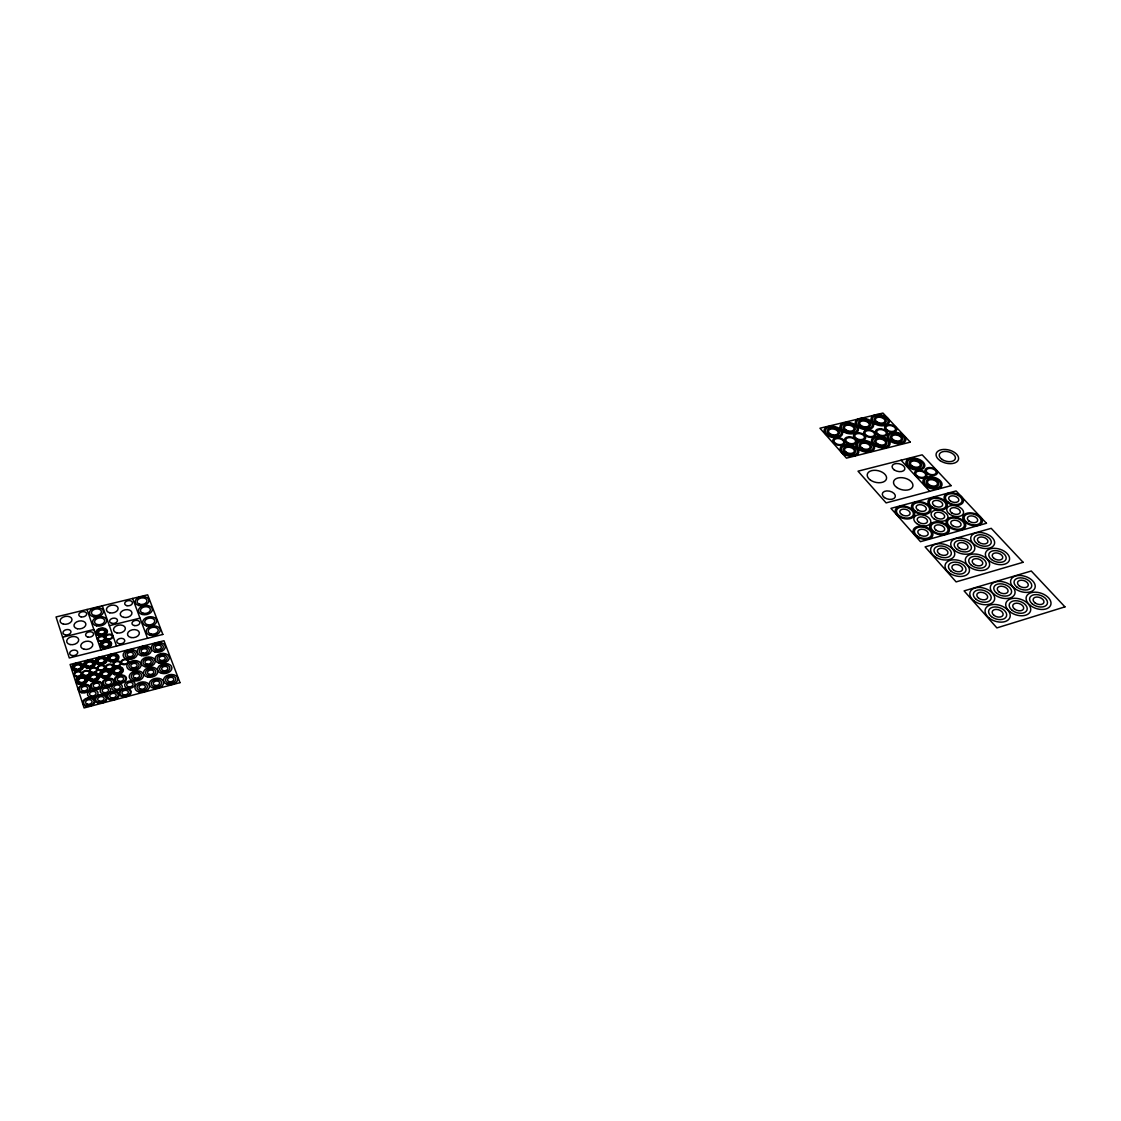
<?xml version="1.0" encoding="UTF-8"?>
<svg xmlns="http://www.w3.org/2000/svg" width="1121" height="1121" viewBox="0 0 1121 1121"><rect width="100%" height="100%" fill="white"/><g stroke="black" fill="none" stroke-linecap="round" stroke-linejoin="round"><path stroke-width="1.5" d="M62.594 637.218L93.87 629.498M109.354 625.686L139.999 618.133M901.046 460.213L929.715 491.32M132.642 598.446L147.524 638.297M102.319 605.774L116.556 646.088M87.004 609.474L100.918 650.012M1064.95 606.867L996.891 627.9L964.088 590.893L1031.278 571.009L1064.95 606.867M1023.095 562.294L956.115 581.897L925.091 546.88L991.216 528.341L1023.095 562.294M986.466 523.283L920.467 541.667L890.943 508.359L956.101 490.942L986.466 523.283M180.019 682.647L84.089 707.94L70.091 664.487L163.988 640.736L180.019 682.647M951.126 485.645L886.108 502.895L858.013 471.184L922.191 454.832L951.126 485.645M162.839 634.444L69.292 657.971L56.05 616.956L147.65 594.817L162.839 634.444M910.294 442.15L846.453 458.139L819.941 428.222L882.984 413.06L910.294 442.15M884.469 497.598A6.656 4.064 13.7 0 0 895.231 496.953A6.656 4.064 13.7 0 0 886.767 490.914A6.656 4.064 13.7 0 0 884.469 497.598M894.236 469.909A6.516 3.895 13.5 0 0 904.759 469.321A6.516 3.895 13.5 0 0 896.45 463.505A6.516 3.895 13.5 0 0 894.236 469.909M870.428 480.082A9.851 5.955 13.2 0 0 886.375 479.157A9.851 5.955 13.2 0 0 873.904 470.316A9.851 5.955 13.2 0 0 870.428 480.082M896.814 487.509A9.907 5.983 13.8 0 0 912.76 486.556A9.907 5.983 13.8 0 0 900.093 477.658A9.907 5.983 13.8 0 0 896.814 487.509M942.102 459.456A8.281 4.848 14.4 0 0 955.316 458.713A8.281 4.848 14.4 0 0 944.583 451.427A8.281 4.848 14.4 0 0 942.102 459.456M940.071 460.619A11.518 6.74 14.4 0 0 958.441 459.582A11.518 6.74 14.4 0 0 943.49 449.451A11.518 6.74 14.4 0 0 940.071 460.619M835.019 444.014A6.264 3.727 11.9 0 0 845.01 442.991A6.264 3.727 11.9 0 0 836.686 437.765A6.264 3.727 11.9 0 0 835.019 444.014M835.804 443.51A4.988 2.971 11.9 0 0 843.763 442.711A4.988 2.971 11.9 0 0 837.149 438.535A4.988 2.971 11.9 0 0 835.804 443.51M858.756 427.479A9.332 5.451 12.3 0 0 873.539 425.994A9.332 5.451 12.3 0 0 861.026 418.301A9.332 5.451 12.3 0 0 858.756 427.479M859.513 426.989A8.071 4.722 12.3 0 0 872.306 425.714A8.071 4.722 12.3 0 0 861.489 419.058A8.071 4.722 12.3 0 0 859.513 426.989M874.59 423.724A9.304 5.409 12.5 0 0 889.275 422.253A9.304 5.409 12.5 0 0 876.748 414.616A9.304 5.409 12.5 0 0 874.59 423.724M875.347 423.234A8.043 4.666 12.5 0 0 888.056 421.972A8.043 4.666 12.5 0 0 877.225 415.359A8.043 4.666 12.5 0 0 875.347 423.234M875.081 445.71A9.472 5.577 12.8 0 0 890.018 444.168A9.472 5.577 12.8 0 0 877.267 436.293A9.472 5.577 12.8 0 0 875.081 445.71M875.851 445.205A8.183 4.834 12.8 0 0 888.771 443.888A8.183 4.834 12.8 0 0 877.743 437.064A8.183 4.834 12.8 0 0 875.851 445.205M890.424 441.324A9.43 5.521 13.1 0 0 905.656 440.511A9.43 5.521 13.1 0 0 893.619 432.258A9.43 5.521 13.1 0 0 890.424 441.324M891.251 440.861A8.155 4.778 13.1 0 0 904.423 440.161A8.155 4.778 13.1 0 0 894.012 433.028A8.155 4.778 13.1 0 0 891.251 440.861M843.581 454.061A9.529 5.703 12.2 0 0 858.714 452.492A9.529 5.703 12.2 0 0 846.005 444.505A9.529 5.703 12.2 0 0 843.581 454.061M844.365 453.557A8.239 4.932 12.2 0 0 857.467 452.197A8.239 4.932 12.2 0 0 846.481 445.289A8.239 4.932 12.2 0 0 844.365 453.557M827.494 435.565A9.402 5.563 11.7 0 0 842.488 434.051A9.402 5.563 11.7 0 0 830.002 426.246A9.402 5.563 11.7 0 0 827.494 435.565M828.279 435.074A8.127 4.806 11.7 0 0 841.24 433.771A8.127 4.806 11.7 0 0 830.465 427.017A8.127 4.806 11.7 0 0 828.279 435.074M859.471 449.899A9.5 5.633 12.5 0 0 874.506 448.344A9.5 5.633 12.5 0 0 861.769 440.413A9.5 5.633 12.5 0 0 859.471 449.899M860.241 449.395A8.211 4.876 12.5 0 0 873.259 448.05A8.211 4.876 12.5 0 0 862.245 441.184A8.211 4.876 12.5 0 0 860.241 449.395M843.44 431.753A9.36 5.507 12 0 0 858.336 430.254A9.36 5.507 12 0 0 845.837 422.505A9.36 5.507 12 0 0 843.44 431.753M844.225 431.263A8.099 4.764 12 0 0 857.103 429.974A8.099 4.764 12 0 0 846.299 423.262A8.099 4.764 12 0 0 844.225 431.263M846.845 443.075A6.264 3.713 12.2 0 0 856.794 442.066A6.264 3.713 12.2 0 0 848.457 436.84A6.264 3.713 12.2 0 0 846.845 443.075M847.63 442.571A4.988 2.957 12.2 0 0 855.561 441.772A4.988 2.957 12.2 0 0 848.919 437.61A4.988 2.957 12.2 0 0 847.63 442.571M855.785 438.998A6.236 3.685 12.3 0 0 865.692 438.003A6.236 3.685 12.3 0 0 857.355 432.804A6.236 3.685 12.3 0 0 855.785 438.998M856.57 438.507A4.974 2.929 12.3 0 0 864.459 437.708A4.974 2.929 12.3 0 0 857.817 433.575A4.974 2.929 12.3 0 0 856.57 438.507M865.944 436.013A6.222 3.657 12.5 0 0 875.809 435.018A6.222 3.657 12.5 0 0 867.458 429.847A6.222 3.657 12.5 0 0 865.944 436.013M866.715 435.523A4.96 2.915 12.5 0 0 874.562 434.738A4.96 2.915 12.5 0 0 867.92 430.618A4.96 2.915 12.5 0 0 866.715 435.523M877.757 434.92A6.222 3.643 12.7 0 0 887.58 433.939A6.222 3.643 12.7 0 0 879.2 428.783A6.222 3.643 12.7 0 0 877.757 434.92M878.528 434.43A4.946 2.901 12.7 0 0 886.347 433.659A4.946 2.901 12.7 0 0 879.677 429.553A4.946 2.901 12.7 0 0 878.528 434.43M887.748 430.366A4.932 2.873 12.9 0 0 895.525 429.581A4.932 2.873 12.9 0 0 888.869 425.504A4.932 2.873 12.9 0 0 887.748 430.366M886.991 430.842A6.208 3.615 12.9 0 0 896.758 429.875A6.208 3.615 12.9 0 0 888.393 424.747A6.208 3.615 12.9 0 0 886.991 430.842M829.456 434.331A6.222 3.685 11.7 0 0 839.391 433.337A6.222 3.685 11.7 0 0 831.137 428.166A6.222 3.685 11.7 0 0 829.456 434.331M830.241 433.841A4.946 2.929 11.7 0 0 838.144 433.042A4.946 2.929 11.7 0 0 831.586 428.937A4.946 2.929 11.7 0 0 830.241 433.841M845.388 430.52A6.208 3.643 12 0 0 855.253 429.539A6.208 3.643 12 0 0 846.986 424.397A6.208 3.643 12 0 0 845.388 430.52M846.159 430.03A4.932 2.901 12 0 0 854.02 429.259A4.932 2.901 12 0 0 847.434 425.167A4.932 2.901 12 0 0 846.159 430.03M860.662 426.26A6.18 3.615 12.3 0 0 870.471 425.293A6.18 3.615 12.3 0 0 862.189 420.193A6.18 3.615 12.3 0 0 860.662 426.26M861.432 425.77A4.918 2.873 12.3 0 0 869.237 425.013A4.918 2.873 12.3 0 0 862.652 420.95A4.918 2.873 12.3 0 0 861.432 425.77M876.482 422.505A6.166 3.573 12.5 0 0 886.221 421.552A6.166 3.573 12.5 0 0 877.925 416.48A6.166 3.573 12.5 0 0 876.482 422.505M877.239 422.028A4.904 2.845 12.5 0 0 884.987 421.272A4.904 2.845 12.5 0 0 878.388 417.236A4.904 2.845 12.5 0 0 877.239 422.028M892.498 440.189A6.25 3.657 13.1 0 0 902.587 439.656A6.25 3.657 13.1 0 0 894.614 434.191A6.25 3.657 13.1 0 0 892.498 440.189M893.325 439.74A4.974 2.915 13.1 0 0 901.354 439.32A4.974 2.915 13.1 0 0 895.02 434.962A4.974 2.915 13.1 0 0 893.325 439.74M877 444.462A6.264 3.699 12.8 0 0 886.893 443.454A6.264 3.699 12.8 0 0 878.472 438.227A6.264 3.699 12.8 0 0 877 444.462M877.771 443.958A4.988 2.943 12.8 0 0 885.646 443.159A4.988 2.943 12.8 0 0 878.948 438.998A4.988 2.943 12.8 0 0 877.771 443.958M861.418 448.638A6.292 3.741 12.5 0 0 871.381 447.615A6.292 3.741 12.5 0 0 862.96 442.361A6.292 3.741 12.5 0 0 861.418 448.638M862.189 448.134A5.002 2.971 12.5 0 0 870.12 447.321A5.002 2.971 12.5 0 0 863.422 443.131A5.002 2.971 12.5 0 0 862.189 448.134M845.542 452.8A6.306 3.769 12.2 0 0 855.575 451.763A6.306 3.769 12.2 0 0 847.168 446.466A6.306 3.769 12.2 0 0 845.542 452.8M846.341 452.281A5.016 2.999 12.2 0 0 854.328 451.469A5.016 2.999 12.2 0 0 847.63 447.251A5.016 2.999 12.2 0 0 846.341 452.281M909.986 467.079A8.323 4.946 13.8 0 0 923.368 466.322A8.323 4.946 13.8 0 0 912.69 458.937A8.323 4.946 13.8 0 0 909.986 467.079M909.159 467.555A9.627 5.717 13.8 0 0 924.629 466.672A9.627 5.717 13.8 0 0 912.27 458.139A9.627 5.717 13.8 0 0 909.159 467.555M927.081 485.954A8.45 5.059 14.4 0 0 940.603 485.155A8.45 5.059 14.4 0 0 929.701 477.588A8.45 5.059 14.4 0 0 927.081 485.954M926.254 486.444A9.767 5.843 14.4 0 0 941.878 485.519A9.767 5.843 14.4 0 0 929.267 476.761A9.767 5.843 14.4 0 0 926.254 486.444M911.233 466.378A6.376 3.783 13.8 0 0 921.49 465.804A6.376 3.783 13.8 0 0 913.321 460.142A6.376 3.783 13.8 0 0 911.233 466.378M912.074 465.902A5.073 3.013 13.8 0 0 920.229 465.453A5.073 3.013 13.8 0 0 913.727 460.941A5.073 3.013 13.8 0 0 912.074 465.902M928.342 485.225A6.474 3.867 14.4 0 0 938.697 484.622A6.474 3.867 14.4 0 0 930.36 478.821A6.474 3.867 14.4 0 0 928.342 485.225M929.183 484.748A5.143 3.083 14.4 0 0 937.422 484.272A5.143 3.083 14.4 0 0 930.794 479.648A5.143 3.083 14.4 0 0 929.183 484.748M916.6 476.565A6.432 3.839 14.1 0 0 926.913 475.977A6.432 3.839 14.1 0 0 918.66 470.231A6.432 3.839 14.1 0 0 916.6 476.565M917.44 476.089A5.115 3.055 14.1 0 0 925.652 475.612A5.115 3.055 14.1 0 0 919.094 471.044A5.115 3.055 14.1 0 0 917.44 476.089M927.123 473.819A6.418 3.811 14.3 0 0 937.394 473.244A6.418 3.811 14.3 0 0 929.127 467.527A6.418 3.811 14.3 0 0 927.123 473.819M927.95 473.342A5.101 3.027 14.3 0 0 936.133 472.88A5.101 3.027 14.3 0 0 929.561 468.34A5.101 3.027 14.3 0 0 927.95 473.342M899.378 515.744A8.632 5.311 14.3 0 0 913.265 514.875A8.632 5.311 14.3 0 0 902.237 506.972A8.632 5.311 14.3 0 0 899.378 515.744M898.51 516.263A9.991 6.151 14.3 0 0 914.568 515.24A9.991 6.151 14.3 0 0 901.802 506.117A9.991 6.151 14.3 0 0 898.51 516.263M915.675 511.232A8.604 5.255 14.6 0 0 929.491 510.377A8.604 5.255 14.6 0 0 918.421 502.544A8.604 5.255 14.6 0 0 915.675 511.232M914.82 511.737A9.949 6.081 14.6 0 0 930.78 510.742A9.949 6.081 14.6 0 0 917.987 501.69A9.949 6.081 14.6 0 0 914.82 511.737M932.168 506.902A8.59 5.199 14.9 0 0 945.886 506.047A8.59 5.199 14.9 0 0 934.788 498.27A8.59 5.199 14.9 0 0 932.168 506.902M931.327 507.407A9.921 6.025 14.9 0 0 947.175 506.412A9.921 6.025 14.9 0 0 934.354 497.416A9.921 6.025 14.9 0 0 931.327 507.407M948.38 502.278A8.562 5.143 15.1 0 0 962 501.437A8.562 5.143 15.1 0 0 950.888 493.716A8.562 5.143 15.1 0 0 948.38 502.278M947.539 502.769A9.893 5.955 15.1 0 0 963.289 501.802A9.893 5.955 15.1 0 0 950.426 492.876A9.893 5.955 15.1 0 0 947.539 502.769M901.55 514.469A5.269 3.237 14.3 0 0 910.028 513.95A5.269 3.237 14.3 0 0 903.302 509.13A5.269 3.237 14.3 0 0 901.55 514.469M917.833 509.971A5.241 3.209 14.6 0 0 926.24 509.452A5.241 3.209 14.6 0 0 919.514 504.674A5.241 3.209 14.6 0 0 917.833 509.971M934.283 505.641A5.227 3.167 14.9 0 0 942.649 505.137A5.227 3.167 14.9 0 0 935.895 500.386A5.227 3.167 14.9 0 0 934.283 505.641M950.468 501.031A5.213 3.139 15.1 0 0 958.777 500.541A5.213 3.139 15.1 0 0 952.009 495.818A5.213 3.139 15.1 0 0 950.468 501.031M918.94 522.274A5.297 3.265 14.8 0 0 927.431 521.741A5.297 3.265 14.8 0 0 920.635 516.893A5.297 3.265 14.8 0 0 918.94 522.274M916.768 523.563A8.688 5.353 14.8 0 0 930.696 522.68A8.688 5.353 14.8 0 0 919.542 514.707A8.688 5.353 14.8 0 0 916.768 523.563M936.161 517.566A5.283 3.223 15.1 0 0 944.597 517.047A5.283 3.223 15.1 0 0 937.787 512.227A5.283 3.223 15.1 0 0 936.161 517.566M934.031 518.841A8.66 5.297 15.1 0 0 947.862 517.972A8.66 5.297 15.1 0 0 936.666 510.069A8.66 5.297 15.1 0 0 934.031 518.841M951.841 512.956A5.269 3.195 15.3 0 0 960.207 512.437A5.269 3.195 15.3 0 0 953.382 507.645A5.269 3.195 15.3 0 0 951.841 512.956M949.725 514.217A8.632 5.241 15.3 0 0 963.457 513.348A8.632 5.241 15.3 0 0 952.247 505.501A8.632 5.241 15.3 0 0 949.725 514.217M917.398 536.048A8.772 5.437 15 0 0 931.439 535.137A8.772 5.437 15 0 0 920.173 527.038A8.772 5.437 15 0 0 917.398 536.048M916.53 536.581A10.145 6.292 15 0 0 932.756 535.516A10.145 6.292 15 0 0 919.724 526.155A10.145 6.292 15 0 0 916.53 536.581M933.989 531.564A8.744 5.381 15.3 0 0 947.946 530.667A8.744 5.381 15.3 0 0 936.652 522.624A8.744 5.381 15.3 0 0 933.989 531.564M933.134 532.097A10.117 6.222 15.3 0 0 949.263 531.032A10.117 6.222 15.3 0 0 936.203 521.755A10.117 6.222 15.3 0 0 933.134 532.097M950.44 526.898A8.716 5.325 15.6 0 0 964.298 526.001A8.716 5.325 15.6 0 0 952.976 518.028A8.716 5.325 15.6 0 0 950.44 526.898M949.599 527.416A10.075 6.166 15.6 0 0 965.615 526.38A10.075 6.166 15.6 0 0 952.528 517.159A10.075 6.166 15.6 0 0 949.599 527.416M966.694 522.19A8.688 5.269 15.8 0 0 980.791 522.008A8.688 5.269 15.8 0 0 970.141 513.698A8.688 5.269 15.8 0 0 966.694 522.19M965.784 522.652A10.047 6.095 15.8 0 0 982.08 522.428A10.047 6.095 15.8 0 0 969.763 512.829A10.047 6.095 15.8 0 0 965.784 522.652M919.584 534.745A5.339 3.321 15 0 0 928.146 534.185A5.339 3.321 15 0 0 921.28 529.252A5.339 3.321 15 0 0 919.584 534.745M936.147 530.261A5.325 3.279 15.3 0 0 944.653 529.729A5.325 3.279 15.3 0 0 937.787 524.824A5.325 3.279 15.3 0 0 936.147 530.261M952.57 525.609A5.311 3.251 15.6 0 0 961.019 525.076A5.311 3.251 15.6 0 0 954.125 520.214A5.311 3.251 15.6 0 0 952.57 525.609M968.978 521.041A5.297 3.209 15.8 0 0 977.568 520.943A5.297 3.209 15.8 0 0 971.08 515.87A5.297 3.209 15.8 0 0 968.978 521.041M937.058 555.231A8.898 5.563 15.8 0 0 951.225 554.264A8.898 5.563 15.8 0 0 939.734 545.983A8.898 5.563 15.8 0 0 937.058 555.231M934.872 556.591A12.373 7.735 15.8 0 0 954.574 555.231A12.373 7.735 15.8 0 0 938.571 543.727A12.373 7.735 15.8 0 0 934.872 556.591M954.475 550.369A12.331 7.623 16.1 0 0 974.485 550.033A12.331 7.623 16.1 0 0 959.422 538.066A12.331 7.623 16.1 0 0 954.475 550.369M956.802 549.15A8.87 5.493 16.1 0 0 971.192 548.926A8.87 5.493 16.1 0 0 960.375 540.322A8.87 5.493 16.1 0 0 956.802 549.15M974.485 544.694A12.289 7.525 16.4 0 0 994.341 544.358A12.289 7.525 16.4 0 0 979.222 532.517A12.289 7.525 16.4 0 0 974.485 544.694M976.769 543.489A8.842 5.409 16.4 0 0 991.062 543.265A8.842 5.409 16.4 0 0 980.202 534.745A8.842 5.409 16.4 0 0 976.769 543.489M951.14 571.248A9.01 5.661 16.4 0 0 965.77 570.981A9.01 5.661 16.4 0 0 954.812 562.111A9.01 5.661 16.4 0 0 951.14 571.248M948.772 572.495A12.527 7.875 16.4 0 0 969.105 572.102A12.527 7.875 16.4 0 0 953.845 559.799A12.527 7.875 16.4 0 0 948.772 572.495M969.133 566.609A12.485 7.763 16.7 0 0 989.311 566.231A12.485 7.763 16.7 0 0 973.995 554.026A12.485 7.763 16.7 0 0 969.133 566.609M971.459 565.362A8.982 5.591 16.7 0 0 985.99 565.11A8.982 5.591 16.7 0 0 974.99 556.324A8.982 5.591 16.7 0 0 971.459 565.362M989.254 560.78A12.443 7.665 17 0 0 1009.292 560.416A12.443 7.665 17 0 0 993.921 548.323A12.443 7.665 17 0 0 989.254 560.78M991.567 559.547A8.94 5.507 17 0 0 1005.971 559.309A8.94 5.507 17 0 0 994.93 550.607A8.94 5.507 17 0 0 991.567 559.547M939.244 553.886A5.423 3.391 15.8 0 0 947.89 553.312A5.423 3.391 15.8 0 0 940.883 548.253A5.423 3.391 15.8 0 0 939.244 553.886M979.067 542.298A5.381 3.293 16.4 0 0 987.783 542.172A5.381 3.293 16.4 0 0 981.183 536.973A5.381 3.293 16.4 0 0 979.067 542.298M953.509 570A5.493 3.447 16.4 0 0 962.435 569.846A5.493 3.447 16.4 0 0 955.765 564.452A5.493 3.447 16.4 0 0 953.509 570M973.799 564.129A5.465 3.405 16.7 0 0 982.655 563.989A5.465 3.405 16.7 0 0 975.957 558.636A5.465 3.405 16.7 0 0 973.799 564.129M993.865 558.328A5.451 3.363 17 0 0 1002.65 558.188A5.451 3.363 17 0 0 995.938 552.891A5.451 3.363 17 0 0 993.865 558.328M959.128 547.959A5.409 3.349 16.1 0 0 967.899 547.819A5.409 3.349 16.1 0 0 961.328 542.578A5.409 3.349 16.1 0 0 959.128 547.959M976.111 599.329A9.206 5.843 17.4 0 0 990.964 599.02A9.206 5.843 17.4 0 0 979.67 589.856A9.206 5.843 17.4 0 0 976.111 599.329M973.729 600.632A12.793 8.113 17.4 0 0 994.369 600.183A12.793 8.113 17.4 0 0 978.661 587.46A12.793 8.113 17.4 0 0 973.729 600.632M994.299 594.48A12.751 8.001 17.7 0 0 1014.785 594.046A12.751 8.001 17.7 0 0 999.007 581.435A12.751 8.001 17.7 0 0 994.299 594.48M996.639 593.191A9.164 5.759 17.7 0 0 1011.38 592.883A9.164 5.759 17.7 0 0 1000.058 583.803A9.164 5.759 17.7 0 0 996.639 593.191M1014.631 588.385A12.709 7.889 18 0 0 1034.963 587.965A12.709 7.889 18 0 0 1019.129 575.479A12.709 7.889 18 0 0 1014.631 588.385M1016.943 587.11A9.136 5.675 18 0 0 1031.572 586.829A9.136 5.675 18 0 0 1020.194 577.833A9.136 5.675 18 0 0 1016.943 587.11M991.468 616.62A9.318 5.941 18.1 0 0 1006.462 616.284A9.318 5.941 18.1 0 0 994.972 606.937A9.318 5.941 18.1 0 0 991.468 616.62M989.086 617.965A12.962 8.267 18.1 0 0 1009.923 617.475A12.962 8.267 18.1 0 0 993.921 604.471A12.962 8.267 18.1 0 0 989.086 617.965M1009.783 611.632A12.92 8.155 18.4 0 0 1030.451 611.169A12.92 8.155 18.4 0 0 1014.393 598.292A12.92 8.155 18.4 0 0 1009.783 611.632M1012.137 610.314A9.29 5.857 18.4 0 0 1027.004 609.992A9.29 5.857 18.4 0 0 1015.486 600.716A9.29 5.857 18.4 0 0 1012.137 610.314M1029.596 604.85A12.877 8.043 18.6 0 0 1050.545 605.466A12.877 8.043 18.6 0 0 1035.496 592.182A12.877 8.043 18.6 0 0 1029.596 604.85M1032.091 603.687A9.262 5.787 18.6 0 0 1047.168 604.149A9.262 5.787 18.6 0 0 1036.365 594.578A9.262 5.787 18.6 0 0 1032.091 603.687M978.493 598.039A5.605 3.559 17.4 0 0 987.545 597.857A5.605 3.559 17.4 0 0 980.679 592.266A5.605 3.559 17.4 0 0 978.493 598.039M1019.255 585.849A5.563 3.461 18 0 0 1028.181 585.68A5.563 3.461 18 0 0 1021.259 580.188A5.563 3.461 18 0 0 1019.255 585.849M993.879 615.289A5.675 3.629 18.1 0 0 1003.015 615.107A5.675 3.629 18.1 0 0 996.023 609.39A5.675 3.629 18.1 0 0 993.879 615.289M1014.505 608.997A5.661 3.573 18.4 0 0 1023.571 608.815A5.661 3.573 18.4 0 0 1016.551 603.154A5.661 3.573 18.4 0 0 1014.505 608.997M1034.893 602.776A5.647 3.517 18.6 0 0 1043.889 602.594A5.647 3.517 18.6 0 0 1036.841 597.003A5.647 3.517 18.6 0 0 1034.893 602.776M998.993 591.902A5.591 3.503 17.7 0 0 1007.975 591.734A5.591 3.503 17.7 0 0 1001.095 586.199A5.591 3.503 17.7 0 0 998.993 591.902M71.926 655.533A4.092 2.732 -10.8 0 0 77.741 652.254A4.092 2.732 -10.8 0 0 71.436 650.811A4.092 2.732 -10.8 0 0 71.926 655.533M87.872 637.064A4.036 2.676 -10 0 0 93.575 633.869A4.036 2.676 -10 0 0 87.34 632.454A4.036 2.676 -10 0 0 87.872 637.064M70.062 644.547A6.095 4.036 -10.6 0 0 78.722 639.699A6.095 4.036 -10.6 0 0 69.32 637.583A6.095 4.036 -10.6 0 0 70.062 644.547M84.173 649.269A6.095 4.064 -10.3 0 0 92.805 644.393A6.095 4.064 -10.3 0 0 83.374 642.263A6.095 4.064 -10.3 0 0 84.173 649.269M99.433 635.313A5.129 3.419 -9.7 0 0 106.677 631.235A5.129 3.419 -9.7 0 0 98.69 629.442A5.129 3.419 -9.7 0 0 99.433 635.313M99.082 635.831A5.941 3.952 -9.7 0 0 107.462 631.109A5.941 3.952 -9.7 0 0 98.242 629.035A5.941 3.952 -9.7 0 0 99.082 635.831M103.524 647.784A5.171 3.461 -9.9 0 0 110.811 643.636A5.171 3.461 -9.9 0 0 102.768 641.815A5.171 3.461 -9.9 0 0 103.524 647.784M103.174 648.302A5.983 4.008 -9.9 0 0 111.61 643.51A5.983 4.008 -9.9 0 0 102.305 641.408A5.983 4.008 -9.9 0 0 103.174 648.302M99.937 634.528A3.938 2.62 -9.7 0 0 105.486 631.403A3.938 2.62 -9.7 0 0 99.377 630.03A3.938 2.62 -9.7 0 0 99.937 634.528M100.273 634.01A3.125 2.088 -9.7 0 0 104.701 631.529A3.125 2.088 -9.7 0 0 99.839 630.436A3.125 2.088 -9.7 0 0 100.273 634.01M104.029 646.985A3.966 2.648 -9.9 0 0 109.62 643.804A3.966 2.648 -9.9 0 0 103.454 642.417A3.966 2.648 -9.9 0 0 104.029 646.985M104.379 646.453A3.153 2.116 -9.9 0 0 108.821 643.93A3.153 2.116 -9.9 0 0 103.917 642.823A3.153 2.116 -9.9 0 0 104.379 646.453M99.685 641.31A3.952 2.634 -9.8 0 0 105.262 638.157A3.952 2.634 -9.8 0 0 99.124 636.77A3.952 2.634 -9.8 0 0 99.685 641.31M100.035 640.778A3.139 2.102 -9.8 0 0 104.463 638.269A3.139 2.102 -9.8 0 0 99.587 637.176A3.139 2.102 -9.8 0 0 100.035 640.778M107.378 639.39A3.938 2.634 -9.6 0 0 112.927 636.252A3.938 2.634 -9.6 0 0 106.789 634.864A3.938 2.634 -9.6 0 0 107.378 639.39M107.714 638.858A3.139 2.088 -9.6 0 0 112.128 636.364A3.139 2.088 -9.6 0 0 107.252 635.271A3.139 2.088 -9.6 0 0 107.714 638.858M76.144 676.706A4.064 2.746 -11.2 0 0 81.917 673.399A4.064 2.746 -11.2 0 0 75.639 671.955A4.064 2.746 -11.2 0 0 76.144 676.706M76.508 676.159A3.237 2.186 -11.2 0 0 81.09 673.525A3.237 2.186 -11.2 0 0 76.102 672.376A3.237 2.186 -11.2 0 0 76.508 676.159M98.634 664.725A6.053 4.092 -10.4 0 0 107.168 659.821A6.053 4.092 -10.4 0 0 97.779 657.691A6.053 4.092 -10.4 0 0 98.634 664.725M98.984 664.192A5.227 3.531 -10.4 0 0 106.355 659.947A5.227 3.531 -10.4 0 0 98.242 658.111A5.227 3.531 -10.4 0 0 98.984 664.192M110.545 661.754A6.025 4.078 -10 0 0 119.008 656.878A6.025 4.078 -10 0 0 109.634 654.748A6.025 4.078 -10 0 0 110.545 661.754M110.881 661.222A5.213 3.531 -10 0 0 118.209 656.99A5.213 3.531 -10 0 0 110.096 655.154A5.213 3.531 -10 0 0 110.881 661.222M102.88 677.883A6.095 4.148 -10.6 0 0 111.455 672.894A6.095 4.148 -10.6 0 0 101.997 670.736A6.095 4.148 -10.6 0 0 102.88 677.883M103.23 677.336A5.269 3.587 -10.6 0 0 110.643 673.02A5.269 3.587 -10.6 0 0 102.459 671.157A5.269 3.587 -10.6 0 0 103.23 677.336M114.846 674.73A6.067 4.134 -10.2 0 0 123.366 669.755A6.067 4.134 -10.2 0 0 113.922 667.612A6.067 4.134 -10.2 0 0 114.846 674.73M115.197 674.169A5.241 3.573 -10.2 0 0 122.567 669.882A5.241 3.573 -10.2 0 0 114.384 668.018A5.241 3.573 -10.2 0 0 115.197 674.169M79.087 684.342A6.151 4.176 -11.3 0 0 87.802 679.298A6.151 4.176 -11.3 0 0 78.302 677.126A6.151 4.176 -11.3 0 0 79.087 684.342M79.451 683.796A5.325 3.615 -11.3 0 0 86.99 679.424A5.325 3.615 -11.3 0 0 78.764 677.546A5.325 3.615 -11.3 0 0 79.451 683.796M75.009 671.073A6.109 4.12 -11.1 0 0 83.669 666.112A6.109 4.12 -11.1 0 0 74.238 663.968A6.109 4.12 -11.1 0 0 75.009 671.073M75.359 670.526A5.283 3.559 -11.1 0 0 82.856 666.238A5.283 3.559 -11.1 0 0 74.701 664.375A5.283 3.559 -11.1 0 0 75.359 670.526M91.053 681.134A6.123 4.162 -10.9 0 0 99.699 676.103A6.123 4.162 -10.9 0 0 90.212 673.945A6.123 4.162 -10.9 0 0 91.053 681.134M91.404 680.573A5.297 3.601 -10.9 0 0 98.886 676.229A5.297 3.601 -10.9 0 0 90.675 674.366A5.297 3.601 -10.9 0 0 91.404 680.573M86.934 668.06A6.081 4.106 -10.7 0 0 95.537 663.128A6.081 4.106 -10.7 0 0 86.121 660.998A6.081 4.106 -10.7 0 0 86.934 668.06M87.284 667.527A5.255 3.545 -10.7 0 0 94.725 663.254A5.255 3.545 -10.7 0 0 86.583 661.404A5.255 3.545 -10.7 0 0 87.284 667.527M84.285 675.879A4.05 2.746 -11 0 0 90.03 672.572A4.05 2.746 -11 0 0 83.767 671.143A4.05 2.746 -11 0 0 84.285 675.879M84.65 675.332A3.223 2.186 -11 0 0 89.218 672.698A3.223 2.186 -11 0 0 84.229 671.563A3.223 2.186 -11 0 0 84.65 675.332M91.67 672.796A4.036 2.732 -10.8 0 0 97.373 669.503A4.036 2.732 -10.8 0 0 91.123 668.074A4.036 2.732 -10.8 0 0 91.67 672.796M92.02 672.25A3.209 2.172 -10.8 0 0 96.56 669.629A3.209 2.172 -10.8 0 0 91.586 668.494A3.209 2.172 -10.8 0 0 92.02 672.25M99.475 670.47A4.022 2.732 -10.5 0 0 105.15 667.191A4.022 2.732 -10.5 0 0 98.914 665.776A4.022 2.732 -10.5 0 0 99.475 670.47M99.825 669.924A3.209 2.172 -10.5 0 0 104.337 667.317A3.209 2.172 -10.5 0 0 99.377 666.182A3.209 2.172 -10.5 0 0 99.825 669.924M107.7 669.531A4.008 2.732 -10.3 0 0 113.361 666.266A4.008 2.732 -10.3 0 0 107.112 664.837A4.008 2.732 -10.3 0 0 107.7 669.531M108.05 668.985A3.195 2.172 -10.3 0 0 112.548 666.378A3.195 2.172 -10.3 0 0 107.588 665.257A3.195 2.172 -10.3 0 0 108.05 668.985M115.673 665.874A3.181 2.158 -10 0 0 120.143 663.282A3.181 2.158 -10 0 0 115.197 662.161A3.181 2.158 -10 0 0 115.673 665.874M115.337 666.42A3.994 2.718 -10 0 0 120.956 663.156A3.994 2.718 -10 0 0 114.72 661.74A3.994 2.718 -10 0 0 115.337 666.42M75.892 669.699A4.05 2.718 -11.1 0 0 81.637 666.42A4.05 2.718 -11.1 0 0 75.401 664.991A4.05 2.718 -11.1 0 0 75.892 669.699M76.256 669.153A3.223 2.172 -11.1 0 0 80.824 666.547A3.223 2.172 -11.1 0 0 75.85 665.412A3.223 2.172 -11.1 0 0 76.256 669.153M87.816 666.715A4.022 2.718 -10.7 0 0 93.505 663.45A4.022 2.718 -10.7 0 0 87.284 662.021A4.022 2.718 -10.7 0 0 87.816 666.715M88.167 666.168A3.209 2.158 -10.7 0 0 92.693 663.576A3.209 2.158 -10.7 0 0 87.732 662.441A3.209 2.158 -10.7 0 0 88.167 666.168M99.503 663.38A4.008 2.704 -10.4 0 0 105.15 660.129A4.008 2.704 -10.4 0 0 98.928 658.714A4.008 2.704 -10.4 0 0 99.503 663.38M99.839 662.833A3.195 2.158 -10.4 0 0 104.337 660.255A3.195 2.158 -10.4 0 0 99.391 659.134A3.195 2.158 -10.4 0 0 99.839 662.833M111.385 660.409A3.98 2.704 -10 0 0 117.004 657.186A3.98 2.704 -10 0 0 110.797 655.771A3.98 2.704 -10 0 0 111.385 660.409M111.736 659.877A3.167 2.144 -10 0 0 116.192 657.298A3.167 2.144 -10 0 0 111.259 656.177A3.167 2.144 -10 0 0 111.736 659.877M115.701 673.357A4.022 2.746 -10.2 0 0 121.348 670.064A4.022 2.746 -10.2 0 0 115.099 668.648A4.022 2.746 -10.2 0 0 115.701 673.357M116.052 672.81A3.195 2.186 -10.2 0 0 120.536 670.19A3.195 2.186 -10.2 0 0 115.561 669.055A3.195 2.186 -10.2 0 0 116.052 672.81M103.749 676.509A4.036 2.746 -10.6 0 0 109.438 673.217A4.036 2.746 -10.6 0 0 103.16 671.773A4.036 2.746 -10.6 0 0 103.749 676.509M104.085 675.963A3.209 2.186 -10.6 0 0 108.625 673.343A3.209 2.186 -10.6 0 0 103.636 672.194A3.209 2.186 -10.6 0 0 104.085 675.963M91.936 679.746A4.05 2.76 -10.9 0 0 97.667 676.425A4.05 2.76 -10.9 0 0 91.376 674.996A4.05 2.76 -10.9 0 0 91.936 679.746M92.286 679.2A3.223 2.2 -10.9 0 0 96.84 676.552A3.223 2.2 -10.9 0 0 91.852 675.417A3.223 2.2 -10.9 0 0 92.286 679.2M79.983 682.955A4.078 2.774 -11.3 0 0 85.757 679.62A4.078 2.774 -11.3 0 0 79.465 678.177A4.078 2.774 -11.3 0 0 79.983 682.955M80.334 682.409A3.251 2.2 -11.3 0 0 84.944 679.746A3.251 2.2 -11.3 0 0 79.927 678.597A3.251 2.2 -11.3 0 0 80.334 682.409M82.169 692.189A5.353 3.657 -11.4 0 0 89.736 687.79A5.353 3.657 -11.4 0 0 81.483 685.898A5.353 3.657 -11.4 0 0 82.169 692.189M81.819 692.75A6.18 4.218 -11.4 0 0 90.563 687.649A6.18 4.218 -11.4 0 0 81.006 685.463A6.18 4.218 -11.4 0 0 81.819 692.75M94.15 689.009A5.325 3.643 -11.1 0 0 101.661 684.623A5.325 3.643 -11.1 0 0 93.421 682.745A5.325 3.643 -11.1 0 0 94.15 689.009M93.8 689.569A6.151 4.204 -11.1 0 0 102.473 684.497A6.151 4.204 -11.1 0 0 92.945 682.325A6.151 4.204 -11.1 0 0 93.8 689.569M106.229 685.94A5.297 3.629 -10.7 0 0 113.683 681.582A5.297 3.629 -10.7 0 0 105.444 679.704A5.297 3.629 -10.7 0 0 106.229 685.94M105.878 686.5A6.123 4.19 -10.7 0 0 114.496 681.442A6.123 4.19 -10.7 0 0 104.968 679.284A6.123 4.19 -10.7 0 0 105.878 686.5M118.266 682.661A5.269 3.615 -10.3 0 0 125.664 678.331A5.269 3.615 -10.3 0 0 117.453 676.453A5.269 3.615 -10.3 0 0 118.266 682.661M117.929 683.221A6.095 4.176 -10.3 0 0 126.477 678.191A6.095 4.176 -10.3 0 0 116.976 676.033A6.095 4.176 -10.3 0 0 117.929 683.221M83.066 690.788A3.265 2.228 -11.4 0 0 87.69 688.112A3.265 2.228 -11.4 0 0 82.646 686.949A3.265 2.228 -11.4 0 0 83.066 690.788M95.033 687.621A3.237 2.214 -11.1 0 0 99.615 684.945A3.237 2.214 -11.1 0 0 94.584 683.796A3.237 2.214 -11.1 0 0 95.033 687.621M107.098 684.553A3.223 2.214 -10.7 0 0 111.638 681.89A3.223 2.214 -10.7 0 0 106.621 680.755A3.223 2.214 -10.7 0 0 107.098 684.553M119.12 681.288A3.209 2.2 -10.3 0 0 123.632 678.639A3.209 2.2 -10.3 0 0 118.63 677.504A3.209 2.2 -10.3 0 0 119.12 681.288M91.39 695.889A3.265 2.242 -11.4 0 0 96 693.184A3.265 2.242 -11.4 0 0 90.955 692.021A3.265 2.242 -11.4 0 0 91.39 695.889M90.493 697.29A5.353 3.671 -11.4 0 0 98.059 692.848A5.353 3.671 -11.4 0 0 89.778 690.956A5.353 3.671 -11.4 0 0 90.493 697.29M104.029 692.582A3.251 2.228 -11 0 0 108.597 689.891A3.251 2.228 -11 0 0 103.566 688.742A3.251 2.228 -11 0 0 104.029 692.582M103.146 693.983A5.325 3.657 -11 0 0 110.657 689.569A5.325 3.657 -11 0 0 102.375 687.677A5.325 3.657 -11 0 0 103.146 693.983M115.687 689.331A3.237 2.228 -10.6 0 0 120.227 686.655A3.237 2.228 -10.6 0 0 115.197 685.506A3.237 2.228 -10.6 0 0 115.687 689.331M114.818 690.732A5.297 3.657 -10.6 0 0 122.273 686.332A5.297 3.657 -10.6 0 0 114.006 684.455A5.297 3.657 -10.6 0 0 114.818 690.732M86.527 705.613A5.395 3.713 -11.7 0 0 94.136 701.129A5.395 3.713 -11.7 0 0 85.813 699.21A5.395 3.713 -11.7 0 0 86.527 705.613M86.163 706.188A6.236 4.288 -11.7 0 0 94.963 701.003A6.236 4.288 -11.7 0 0 85.336 698.789A6.236 4.288 -11.7 0 0 86.163 706.188M98.62 702.489A5.367 3.699 -11.3 0 0 106.173 698.033A5.367 3.699 -11.3 0 0 97.863 696.127A5.367 3.699 -11.3 0 0 98.62 702.489M98.27 703.063A6.194 4.274 -11.3 0 0 106.999 697.907A6.194 4.274 -11.3 0 0 97.387 695.693A6.194 4.274 -11.3 0 0 98.27 703.063M110.727 699.238A5.339 3.685 -10.9 0 0 118.223 694.796A5.339 3.685 -10.9 0 0 109.928 692.904A5.339 3.685 -10.9 0 0 110.727 699.238M110.39 699.798A6.166 4.26 -10.9 0 0 119.05 694.67A6.166 4.26 -10.9 0 0 109.452 692.47A6.166 4.26 -10.9 0 0 110.39 699.798M122.946 696.169A5.311 3.671 -10.5 0 0 130.386 691.755A5.311 3.671 -10.5 0 0 122.105 689.863A5.311 3.671 -10.5 0 0 122.946 696.169M122.609 696.73A6.137 4.246 -10.5 0 0 131.199 691.615A6.137 4.246 -10.5 0 0 121.629 689.429A6.137 4.246 -10.5 0 0 122.609 696.73M87.424 704.198A3.279 2.256 -11.7 0 0 92.062 701.466A3.279 2.256 -11.7 0 0 86.99 700.289A3.279 2.256 -11.7 0 0 87.424 704.198M99.503 701.073A3.265 2.256 -11.3 0 0 104.113 698.355A3.265 2.256 -11.3 0 0 99.04 697.192A3.265 2.256 -11.3 0 0 99.503 701.073M111.61 697.837A3.251 2.242 -10.9 0 0 116.178 695.132A3.251 2.242 -10.9 0 0 111.119 693.969A3.251 2.242 -10.9 0 0 111.61 697.837M123.8 694.768A3.237 2.242 -10.5 0 0 128.34 692.077A3.237 2.242 -10.5 0 0 123.296 690.914A3.237 2.242 -10.5 0 0 123.8 694.768M65.2 634.836A4.05 2.662 -10.5 0 0 70.973 631.641A4.05 2.662 -10.5 0 0 64.738 630.24A4.05 2.662 -10.5 0 0 65.2 634.836M81.034 616.844A3.98 2.606 -9.7 0 0 86.695 613.733A3.98 2.606 -9.7 0 0 80.53 612.346A3.98 2.606 -9.7 0 0 81.034 616.844M63.407 624.117A6.025 3.938 -10.2 0 0 71.996 619.409A6.025 3.938 -10.2 0 0 62.706 617.321A6.025 3.938 -10.2 0 0 63.407 624.117M77.335 628.741A6.025 3.966 -10 0 0 85.883 624.005A6.025 3.966 -10 0 0 76.564 621.917A6.025 3.966 -10 0 0 77.335 628.741M111.862 623.346A3.966 2.634 -9.2 0 0 117.467 620.221A3.966 2.634 -9.2 0 0 111.273 618.834A3.966 2.634 -9.2 0 0 111.862 623.346M126.967 605.69A3.909 2.578 -8.4 0 0 132.46 602.636A3.909 2.578 -8.4 0 0 126.337 601.262A3.909 2.578 -8.4 0 0 126.967 605.69M109.788 612.823A5.913 3.895 -8.9 0 0 118.125 608.199A5.913 3.895 -8.9 0 0 108.905 606.139A5.913 3.895 -8.9 0 0 109.788 612.823M123.66 617.377A5.913 3.909 -8.7 0 0 131.956 612.725A5.913 3.909 -8.7 0 0 122.707 610.665A5.913 3.909 -8.7 0 0 123.66 617.377M119.092 643.692A4.022 2.704 -9.4 0 0 124.739 640.469A4.022 2.704 -9.4 0 0 118.462 639.054A4.022 2.704 -9.4 0 0 119.092 643.692M134.282 625.56A3.952 2.634 -8.6 0 0 139.831 622.421A3.952 2.634 -8.6 0 0 133.623 621.034A3.952 2.634 -8.6 0 0 134.282 625.56M116.934 632.889A5.983 3.994 -9.2 0 0 125.342 628.138A5.983 3.994 -9.2 0 0 116.009 626.05A5.983 3.994 -9.2 0 0 116.934 632.889M130.989 637.541A5.983 4.008 -8.9 0 0 139.354 632.762A5.983 4.008 -8.9 0 0 129.994 630.661A5.983 4.008 -8.9 0 0 130.989 637.541M138.766 605.494A6.936 4.582 -8 0 0 148.925 600.506A6.936 4.582 -8 0 0 138.415 597.563A6.936 4.582 -8 0 0 138.766 605.494M139.677 604.275A4.988 3.293 -8 0 0 146.991 600.702A4.988 3.293 -8 0 0 139.438 598.572A4.988 3.293 -8 0 0 139.677 604.275M142.129 614.448A6.964 4.624 -8.1 0 0 152.33 609.404A6.964 4.624 -8.1 0 0 141.75 606.419A6.964 4.624 -8.1 0 0 142.129 614.448M143.04 613.215A5.002 3.321 -8.1 0 0 150.382 609.586A5.002 3.321 -8.1 0 0 142.787 607.442A5.002 3.321 -8.1 0 0 143.04 613.215M146.431 625.91A7.006 4.694 -8.3 0 0 156.688 620.782A7.006 4.694 -8.3 0 0 146.038 617.769A7.006 4.694 -8.3 0 0 146.431 625.91M147.355 624.663A5.045 3.377 -8.3 0 0 154.726 620.978A5.045 3.377 -8.3 0 0 147.075 618.806A5.045 3.377 -8.3 0 0 147.355 624.663M149.906 635.187A7.048 4.75 -8.4 0 0 160.205 629.988A7.048 4.75 -8.4 0 0 149.499 626.947A7.048 4.75 -8.4 0 0 149.906 635.187M150.831 633.926A5.073 3.419 -8.4 0 0 158.243 630.184A5.073 3.419 -8.4 0 0 150.536 627.998A5.073 3.419 -8.4 0 0 150.831 633.926M93.449 616.76A7.062 4.638 -9.4 0 0 103.426 611.225A7.062 4.638 -9.4 0 0 92.454 608.787A7.062 4.638 -9.4 0 0 93.449 616.76M94.29 615.485A5.073 3.335 -9.4 0 0 101.465 611.52A5.073 3.335 -9.4 0 0 93.589 609.754A5.073 3.335 -9.4 0 0 94.29 615.485M96.588 625.868A7.09 4.694 -9.5 0 0 106.607 620.277A7.09 4.694 -9.5 0 0 95.579 617.811A7.09 4.694 -9.5 0 0 96.588 625.868M97.429 624.579A5.101 3.377 -9.5 0 0 104.645 620.558A5.101 3.377 -9.5 0 0 96.714 618.778A5.101 3.377 -9.5 0 0 97.429 624.579M134.282 679.452A5.241 3.601 -9.8 0 0 141.596 675.136A5.241 3.601 -9.8 0 0 133.399 673.273A5.241 3.601 -9.8 0 0 134.282 679.452M133.441 680.825A7.287 5.016 -9.8 0 0 143.614 674.814A7.287 5.016 -9.8 0 0 132.208 672.236A7.287 5.016 -9.8 0 0 133.441 680.825M147.72 677.112A7.244 4.988 -9.3 0 0 157.795 671.143A7.244 4.988 -9.3 0 0 146.417 668.564A7.244 4.988 -9.3 0 0 147.72 677.112M148.532 675.739A5.213 3.587 -9.3 0 0 155.791 671.451A5.213 3.587 -9.3 0 0 147.608 669.601A5.213 3.587 -9.3 0 0 148.532 675.739M161.438 673.301A7.202 4.974 -8.9 0 0 171.919 667.836A7.202 4.974 -8.9 0 0 160.948 664.683A7.202 4.974 -8.9 0 0 161.438 673.301M162.363 671.969A5.185 3.573 -8.9 0 0 169.916 668.046A5.185 3.573 -8.9 0 0 162.027 665.776A5.185 3.573 -8.9 0 0 162.363 671.969M135.123 678.079A3.195 2.2 -9.8 0 0 139.579 675.445A3.195 2.2 -9.8 0 0 134.59 674.31A3.195 2.2 -9.8 0 0 135.123 678.079M163.302 670.652A3.153 2.186 -8.9 0 0 167.898 668.256A3.153 2.186 -8.9 0 0 163.106 666.869A3.153 2.186 -8.9 0 0 163.302 670.652M149.359 674.38A3.167 2.186 -9.3 0 0 153.787 671.759A3.167 2.186 -9.3 0 0 148.799 670.624A3.167 2.186 -9.3 0 0 149.359 674.38M140.027 690.578A5.269 3.657 -9.9 0 0 147.383 686.192A5.269 3.657 -9.9 0 0 139.13 684.314A5.269 3.657 -9.9 0 0 140.027 690.578M139.2 691.979A7.329 5.087 -9.9 0 0 149.415 685.87A7.329 5.087 -9.9 0 0 137.925 683.264A7.329 5.087 -9.9 0 0 139.2 691.979M153.535 688.196A7.287 5.059 -9.4 0 0 163.652 682.129A7.287 5.059 -9.4 0 0 152.204 679.536A7.287 5.059 -9.4 0 0 153.535 688.196M154.362 686.809A5.241 3.643 -9.4 0 0 161.634 682.451A5.241 3.643 -9.4 0 0 153.409 680.573A5.241 3.643 -9.4 0 0 154.362 686.809M167.323 684.328A7.244 5.045 -9 0 0 177.847 678.78A7.244 5.045 -9 0 0 166.805 675.599A7.244 5.045 -9 0 0 167.323 684.328M168.262 682.983A5.213 3.629 -9 0 0 175.829 678.99A5.213 3.629 -9 0 0 167.898 676.692A5.213 3.629 -9 0 0 168.262 682.983M140.868 689.191A3.209 2.228 -9.9 0 0 145.352 686.514A3.209 2.228 -9.9 0 0 140.321 685.365A3.209 2.228 -9.9 0 0 140.868 689.191M155.188 685.421A3.195 2.214 -9.4 0 0 159.616 682.773A3.195 2.214 -9.4 0 0 154.6 681.624A3.195 2.214 -9.4 0 0 155.188 685.421M169.201 681.638A3.167 2.214 -9 0 0 173.811 679.214A3.167 2.214 -9 0 0 168.977 677.813A3.167 2.214 -9 0 0 169.201 681.638M128.537 686.781A3.209 2.214 -10.2 0 0 133.035 684.118A3.209 2.214 -10.2 0 0 128.018 682.969A3.209 2.214 -10.2 0 0 128.537 686.781M127.682 688.168A5.269 3.643 -10.2 0 0 135.066 683.796A5.269 3.643 -10.2 0 0 126.827 681.918A5.269 3.643 -10.2 0 0 127.682 688.168M131.83 669.027A5.213 3.559 -9.6 0 0 139.116 664.767A5.213 3.559 -9.6 0 0 130.975 662.931A5.213 3.559 -9.6 0 0 131.83 669.027M131.003 670.386A7.244 4.946 -9.6 0 0 141.12 664.459A7.244 4.946 -9.6 0 0 129.798 661.894A7.244 4.946 -9.6 0 0 131.003 670.386M145.198 666.729A7.202 4.932 -9.2 0 0 155.216 660.844A7.202 4.932 -9.2 0 0 143.922 658.293A7.202 4.932 -9.2 0 0 145.198 666.729M146.01 665.384A5.171 3.545 -9.2 0 0 153.227 661.152A5.171 3.545 -9.2 0 0 145.099 659.302A5.171 3.545 -9.2 0 0 146.01 665.384M158.832 662.973A7.16 4.904 -8.7 0 0 169.271 657.579A7.16 4.904 -8.7 0 0 158.369 654.468A7.16 4.904 -8.7 0 0 158.832 662.973M159.771 661.67A5.143 3.531 -8.7 0 0 167.267 657.789A5.143 3.531 -8.7 0 0 159.434 655.547A5.143 3.531 -8.7 0 0 159.771 661.67M132.67 667.682A3.167 2.172 -9.6 0 0 137.112 665.089A3.167 2.172 -9.6 0 0 132.152 663.954A3.167 2.172 -9.6 0 0 132.67 667.682M146.837 664.038A3.153 2.158 -9.2 0 0 151.237 661.46A3.153 2.158 -9.2 0 0 146.276 660.325A3.153 2.158 -9.2 0 0 146.837 664.038M160.695 660.367A3.139 2.158 -8.7 0 0 165.277 657.999A3.139 2.158 -8.7 0 0 160.499 656.626A3.139 2.158 -8.7 0 0 160.695 660.367M128.074 657.901A5.171 3.517 -9.5 0 0 135.333 653.711A5.171 3.517 -9.5 0 0 127.234 651.876A5.171 3.517 -9.5 0 0 128.074 657.901M127.248 659.246A7.188 4.89 -9.5 0 0 137.323 653.403A7.188 4.89 -9.5 0 0 126.07 650.867A7.188 4.89 -9.5 0 0 127.248 659.246M141.358 655.645A7.16 4.862 -9 0 0 151.335 649.83A7.16 4.862 -9 0 0 140.111 647.307A7.16 4.862 -9 0 0 141.358 655.645M142.171 654.314A5.143 3.503 -9 0 0 149.359 650.138A5.143 3.503 -9 0 0 141.288 648.316A5.143 3.503 -9 0 0 142.171 654.314M154.922 651.946A7.118 4.848 -8.6 0 0 165.305 646.635A7.118 4.848 -8.6 0 0 154.474 643.552A7.118 4.848 -8.6 0 0 154.922 651.946M155.847 650.656A5.115 3.489 -8.6 0 0 163.316 646.845A5.115 3.489 -8.6 0 0 155.539 644.617A5.115 3.489 -8.6 0 0 155.847 650.656M128.915 656.57A3.153 2.144 -9.5 0 0 133.329 654.005A3.153 2.144 -9.5 0 0 128.397 652.898A3.153 2.144 -9.5 0 0 128.915 656.57M156.786 649.367A3.125 2.13 -8.6 0 0 161.34 647.041A3.125 2.13 -8.6 0 0 156.604 645.682A3.125 2.13 -8.6 0 0 156.786 649.367M142.998 652.983A3.139 2.13 -9 0 0 147.369 650.446A3.139 2.13 -9 0 0 142.451 649.325A3.139 2.13 -9 0 0 142.998 652.983M123.436 664.01A3.167 2.158 -9.8 0 0 127.878 661.432A3.167 2.158 -9.8 0 0 122.932 660.311A3.167 2.158 -9.8 0 0 123.436 664.01M123.086 664.557A3.98 2.718 -9.8 0 0 128.691 661.306A3.98 2.718 -9.8 0 0 122.455 659.891A3.98 2.718 -9.8 0 0 123.086 664.557"/></g></svg>
